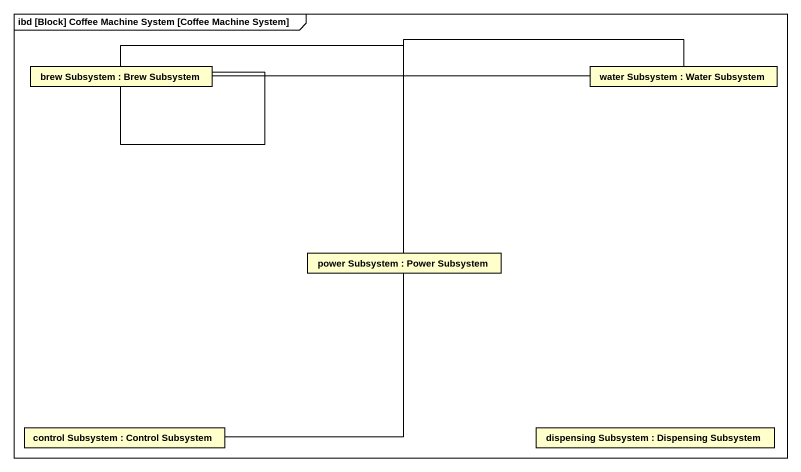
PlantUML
@startuml
mainframe ibd [Block] Coffee Machine System [Coffee Machine System]
rectangle "brew Subsystem : Brew Subsystem" as brew_Subsystem
rectangle "water Subsystem : Water Subsystem" as water_Subsystem
rectangle "power Subsystem : Power Subsystem" as power_Subsystem
rectangle "control Subsystem : Control Subsystem" as control_Subsystem
rectangle "dispensing Subsystem : Dispensing Subsystem" as dispensing_Subsystem
brew_Subsystem -- brew_Subsystem
brew_Subsystem -right- water_Subsystem
brew_Subsystem -- power_Subsystem
water_Subsystem -- power_Subsystem
control_Subsystem -up- power_Subsystem
@enduml
